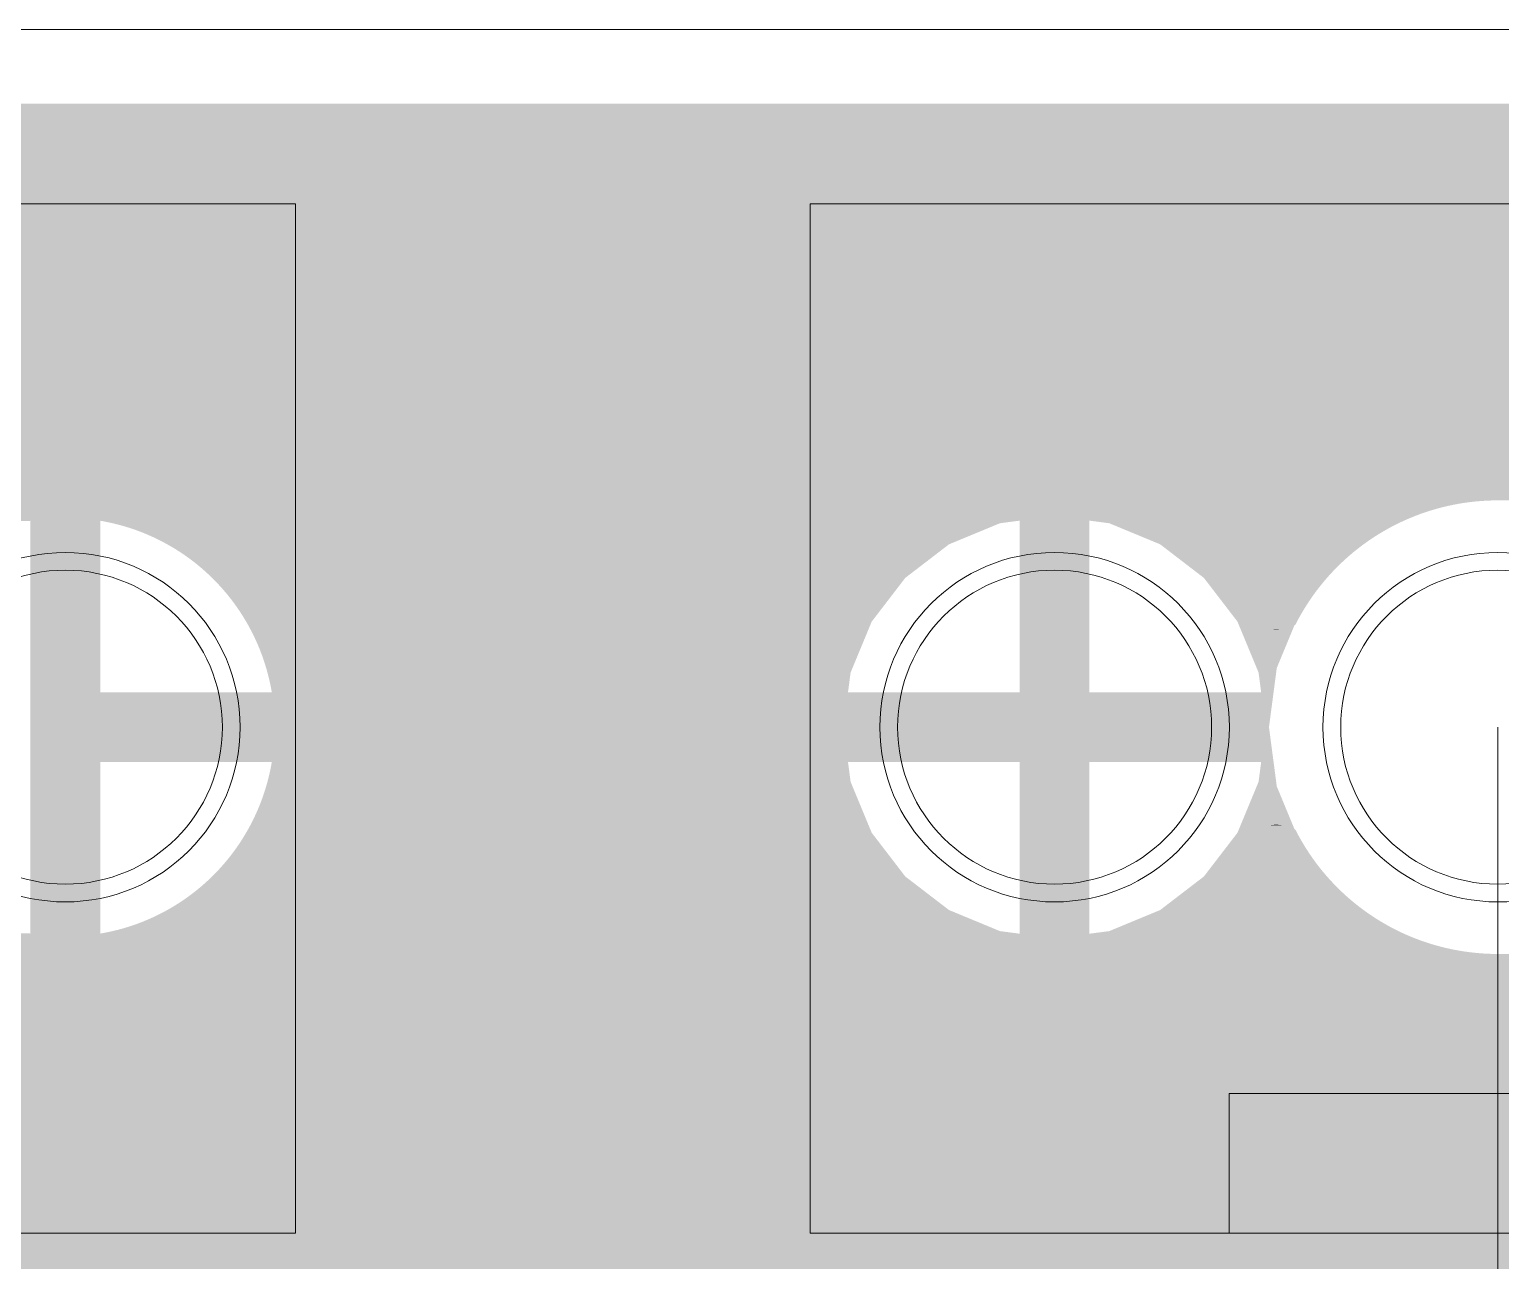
# Model space of a CAD drawing. Header units: millimetres. Extents: x 0 to 594, y 0 to 420.
# Drawn here: x 138.2 to 146.63, y 272.96 to 280.01 of the extents above; entities that cross this region are included whole.
import ezdxf

# ---------------------------------------------------------------- set-up
doc = ezdxf.new("R2010")
doc.units = ezdxf.units.MM
for name, pattern in [('K5LT32768', [0]), ('K5LT32771', [0]), ('K5LT32772', [0]), ('K5LT32773', [0]), ('K5LT32775', [0]), ('K5LT32785', [0])]:
    doc.linetypes.add(name, pattern=pattern)

# ---------------------------------------------------------------- blocks, each defined once
blk = doc.blocks.new('U265')
at = {"color": 7, "linetype": 'K5LT32768', "lineweight": 18}
blk.add_circle((138.4016, 276.0149), 0.9, dxfattribs=at)
blk = doc.blocks.new('U285')
at = {"color": 7, "linetype": 'K5LT32768', "lineweight": 18}
blk.add_circle((144.0716, 276.0149), 0.9, dxfattribs=at)
blk = doc.blocks.new('U286')
at = {"color": 7, "linetype": 'K5LT32768', "lineweight": 18}
blk.add_circle((146.6116, 276.0149), 0.9, dxfattribs=at)
blk = doc.blocks.new('U390')
at = {"color": 1, "linetype": 'K5LT32771', "lineweight": 18, "true_color": 0xff0000}
blk.add_circle((138.4016, 276.0149), 1.0016, dxfattribs=at)
blk = doc.blocks.new('U410')
at = {"color": 1, "linetype": 'K5LT32771', "lineweight": 18, "true_color": 0xff0000}
blk.add_circle((144.0716, 276.0149), 1.0016, dxfattribs=at)
blk = doc.blocks.new('U411')
at = {"color": 1, "linetype": 'K5LT32771', "lineweight": 18, "true_color": 0xff0000}
blk.add_circle((146.6116, 276.0149), 1.0016, dxfattribs=at)
blk = doc.blocks.new('U968')
at = {"color": 3, "linetype": 'K5LT32773', "lineweight": 18, "true_color": 0x00ff00}
blk.add_circle((138.4016, 276.0149), 0.9, dxfattribs=at)
blk = doc.blocks.new('U988')
at = {"color": 3, "linetype": 'K5LT32773', "lineweight": 18, "true_color": 0x00ff00}
blk.add_circle((144.0716, 276.0149), 0.9, dxfattribs=at)
blk = doc.blocks.new('U989')
at = {"color": 3, "linetype": 'K5LT32773', "lineweight": 18, "true_color": 0x00ff00}
blk.add_circle((146.6116, 276.0149), 0.9, dxfattribs=at)
blk = doc.blocks.new('U1363')
at = {"color": 1, "linetype": 'K5LT32771', "lineweight": 18, "true_color": 0xff0000}
blk.add_circle((138.4016, 276.0149), 1.0016, dxfattribs=at)
blk = doc.blocks.new('U1383')
at = {"color": 1, "linetype": 'K5LT32771', "lineweight": 18, "true_color": 0xff0000}
blk.add_circle((144.0716, 276.0149), 1.0016, dxfattribs=at)
blk = doc.blocks.new('U1384')
at = {"color": 1, "linetype": 'K5LT32771', "lineweight": 18, "true_color": 0xff0000}
blk.add_circle((146.6116, 276.0149), 1.0016, dxfattribs=at)

msp = doc.modelspace()

# ---------------------------------------------------------------- hatches: boundary and pattern name
for points in [[(92.3616, 279.5618), (92.3616, 279.5898), (189.71, 279.5898), (189.7283, 279.5618)], [(92.3616, 279.5898), (92.3616, 279.5898), (189.71, 279.5898)], [(92.3616, 279.3898), (92.3616, 279.5618), (189.7283, 279.5618), (189.7729, 279.3898)], [(92.3616, 279.3852), (92.3616, 279.3898), (189.7729, 279.3898), (189.7664, 279.3852)], [(92.3616, 279.3475), (92.3616, 279.3852), (189.7664, 279.3852), (189.7138, 279.3475)], [(92.3616, 279.3092), (92.3616, 279.3475), (189.7138, 279.3475), (189.6617, 279.3092)], [(92.3616, 279.2702), (92.3616, 279.3092), (189.6617, 279.3092), (189.61, 279.2702)], [(92.3616, 279.2306), (92.3616, 279.2702), (189.61, 279.2702), (189.5588, 279.2306)], [(92.3616, 279.1904), (92.3616, 279.2306), (189.5588, 279.2306), (189.5081, 279.1904)], [(92.3616, 279.1495), (92.3616, 279.1904), (189.5081, 279.1904), (189.4579, 279.1495)], [(92.3616, 279.1081), (92.3616, 279.1495), (189.4579, 279.1495), (189.4082, 279.1081)], [(92.3616, 279.0661), (92.3616, 279.1081), (189.4082, 279.1081), (189.359, 279.0661)], [(92.3616, 279.0235), (92.3616, 279.0661), (189.359, 279.0661), (189.3103, 279.0235)], [(92.3616, 278.9803), (92.3616, 279.0235), (189.3103, 279.0235), (189.2621, 278.9803)], [(92.3616, 278.9365), (92.3616, 278.9803), (189.2621, 278.9803), (189.2145, 278.9365)], [(92.3616, 278.8921), (92.3616, 278.9365), (189.2145, 278.9365), (189.1674, 278.8921)], [(92.3616, 278.8472), (92.3616, 278.8921), (189.1674, 278.8921), (189.1208, 278.8472)], [(92.3616, 278.8017), (92.3616, 278.8472), (189.1208, 278.8472), (189.0748, 278.8017)], [(92.3616, 278.7557), (92.3616, 278.8017), (189.0748, 278.8017), (189.0293, 278.7557)], [(92.3616, 278.7091), (92.3616, 278.7557), (189.0293, 278.7557), (188.9844, 278.7091)], [(92.3616, 278.662), (92.3616, 278.7091), (188.9844, 278.7091), (188.94, 278.662)], [(92.3616, 278.6144), (92.3616, 278.662), (188.94, 278.662), (188.8962, 278.6144)], [(92.3616, 278.5662), (92.3616, 278.6144), (188.8962, 278.6144), (188.853, 278.5662)], [(92.3616, 278.5175), (92.3616, 278.5662), (188.853, 278.5662), (188.8104, 278.5175)], [(92.3616, 278.4683), (92.3616, 278.5175), (188.8104, 278.5175), (188.7684, 278.4683)], [(92.3616, 278.4186), (92.3616, 278.4683), (188.7684, 278.4683), (188.727, 278.4186)], [(92.3616, 278.3684), (92.3616, 278.4186), (188.727, 278.4186), (188.6861, 278.3684)], [(92.3616, 278.3177), (92.3616, 278.3684), (188.6861, 278.3684), (188.6459, 278.3177)], [(92.3616, 278.2665), (92.3616, 278.3177), (188.6459, 278.3177), (188.6063, 278.2665)], [(92.3616, 278.2148), (92.3616, 278.2665), (188.6063, 278.2665), (188.5673, 278.2148)], [(92.3616, 278.1627), (92.3616, 278.2148), (188.5673, 278.2148), (188.529, 278.1627)], [(92.3616, 278.1102), (92.3616, 278.1627), (188.529, 278.1627), (188.4913, 278.1102)], [(92.3616, 278.0571), (92.3616, 278.1102), (188.4913, 278.1102), (188.4542, 278.0571)], [(92.3616, 278.0036), (92.3616, 278.0571), (188.4542, 278.0571), (188.4178, 278.0036)], [(92.3616, 277.9497), (92.3616, 278.0036), (188.4178, 278.0036), (188.382, 277.9497)], [(92.3616, 277.8954), (92.3616, 277.9497), (188.382, 277.9497), (188.3468, 277.8954)], [(92.3616, 277.8406), (92.3616, 277.8954), (188.3468, 277.8954), (188.3124, 277.8406)], [(92.3616, 277.7855), (92.3616, 277.8406), (188.3124, 277.8406), (188.2785, 277.7855)], [(92.3616, 277.7299), (92.3616, 277.7855), (188.2785, 277.7855), (188.2454, 277.7299)], [(92.3616, 277.6739), (92.3616, 277.7299), (188.2454, 277.7299), (188.2129, 277.6739)], [(92.3616, 277.6175), (92.3616, 277.6739), (188.2129, 277.6739), (188.1811, 277.6175)], [(92.3616, 277.5608), (92.3616, 277.6175), (188.1811, 277.6175), (188.1501, 277.5608)], [(92.3616, 277.5037), (92.3616, 277.5608), (188.1501, 277.5608), (188.1196, 277.5037)], [(92.3616, 277.4462), (92.3616, 277.5037), (188.1196, 277.5037), (188.0899, 277.4462)], [(92.3616, 277.3884), (92.3616, 277.4462), (188.0899, 277.4462), (188.0609, 277.3884)], [(92.3616, 277.3302), (92.3616, 277.3884), (188.0609, 277.3884), (188.0325, 277.3302)], [(92.3616, 277.315), (92.3616, 277.3302), (188.0325, 277.3302), (188.0253, 277.315)], [(135.8935, 277.3146), (135.8616, 277.315), (144.0716, 277.315), (144.0397, 277.3146)], [(135.9254, 277.3134), (135.8935, 277.3146), (144.0397, 277.3146), (144.0078, 277.3134)], [(135.9572, 277.3115), (135.9254, 277.3134), (144.0078, 277.3134), (143.976, 277.3115)], [(135.989, 277.3087), (135.9572, 277.3115), (143.976, 277.3115), (143.9442, 277.3087)], [(136.0207, 277.3052), (135.989, 277.3087), (143.9442, 277.3087), (143.9125, 277.3052)], [(136.0524, 277.3009), (136.0207, 277.3052), (143.9125, 277.3052), (143.8808, 277.3009)], [(136.0839, 277.2959), (136.0524, 277.3009), (143.8808, 277.3009), (143.8493, 277.2959)], [(136.1152, 277.29), (136.0839, 277.2959), (143.8493, 277.2959), (143.818, 277.29)], [(136.1465, 277.2834), (136.1152, 277.29), (143.818, 277.29), (143.7867, 277.2834)], [(136.1775, 277.276), (136.1465, 277.2834), (143.7867, 277.2834), (143.7557, 277.276)], [(136.2083, 277.2679), (136.1775, 277.276), (143.7557, 277.276), (143.7249, 277.2679)], [(136.239, 277.259), (136.2083, 277.2679), (143.7249, 277.2679), (143.6942, 277.259)], [(136.2694, 277.2494), (136.239, 277.259), (143.6942, 277.259), (143.6638, 277.2494)], [(136.2996, 277.239), (136.2694, 277.2494), (143.6638, 277.2494), (143.6336, 277.239)], [(144.1035, 277.3146), (144.0716, 277.315), (146.6116, 277.315), (146.5797, 277.3146)], [(144.1354, 277.3134), (144.1035, 277.3146), (146.5797, 277.3146), (146.5478, 277.3134)], [(144.1672, 277.3115), (144.1354, 277.3134), (146.5478, 277.3134), (146.516, 277.3115)], [(144.199, 277.3087), (144.1672, 277.3115), (146.516, 277.3115), (146.4842, 277.3087)], [(144.2307, 277.3052), (144.199, 277.3087), (146.4842, 277.3087), (146.4525, 277.3052)], [(144.2624, 277.3009), (144.2307, 277.3052), (146.4525, 277.3052), (146.4208, 277.3009)], [(144.2939, 277.2959), (144.2624, 277.3009), (146.4208, 277.3009), (146.3893, 277.2959)], [(144.3252, 277.29), (144.2939, 277.2959), (146.3893, 277.2959), (146.358, 277.29)], [(144.3565, 277.2834), (144.3252, 277.29), (146.358, 277.29), (146.3267, 277.2834)], [(144.3875, 277.276), (144.3565, 277.2834), (146.3267, 277.2834), (146.2957, 277.276)], [(144.4183, 277.2679), (144.3875, 277.276), (146.2957, 277.276), (146.2649, 277.2679)], [(144.449, 277.259), (144.4183, 277.2679), (146.2649, 277.2679), (146.2342, 277.259)], [(144.4794, 277.2494), (144.449, 277.259), (146.2342, 277.259), (146.2038, 277.2494)], [(144.5096, 277.239), (144.4794, 277.2494), (146.2038, 277.2494), (146.1736, 277.239)], [(146.6435, 277.3146), (146.6116, 277.315), (149.1516, 277.315), (149.1197, 277.3146)], [(136.3295, 277.2279), (136.2996, 277.239), (143.6336, 277.239), (143.6037, 277.2279)], [(136.3591, 277.216), (136.3295, 277.2279), (143.6037, 277.2279), (143.5741, 277.216)], [(136.3884, 277.2035), (136.3591, 277.216), (143.5741, 277.216), (143.5448, 277.2035)], [(136.4003, 277.1981), (136.3884, 277.2035), (143.5448, 277.2035), (143.533, 277.1981)], [(136.4044, 277.1962), (136.4003, 277.1981), (138.2016, 277.1981), (138.1899, 277.1962)], [(136.4003, 277.1981), (136.4003, 277.1981), (138.6016, 277.1981), (138.6016, 277.1981)], [(138.2016, 276.215), (138.2016, 277.1981), (138.6016, 277.1981), (138.6016, 276.215)], [(138.6133, 277.1962), (138.6016, 277.1981), (143.533, 277.1981), (143.5288, 277.1962)], [(138.6432, 277.1904), (138.6133, 277.1962), (143.5288, 277.1962), (143.5162, 277.1904)], [(138.6441, 277.1902), (138.6432, 277.1904), (143.5162, 277.1904), (143.5157, 277.1902)], [(138.6729, 277.1839), (138.6441, 277.1902), (143.5157, 277.1902), (143.5029, 277.1839)], [(138.7024, 277.1767), (138.6729, 277.1839), (143.5029, 277.1839), (143.4881, 277.1767)], [(138.7043, 277.1762), (138.7024, 277.1767), (143.4881, 277.1767), (143.4871, 277.1762)], [(138.7317, 277.1687), (138.7043, 277.1762), (143.4871, 277.1762), (143.4726, 277.1687)], [(138.7559, 277.1615), (138.7317, 277.1687), (143.4726, 277.1687), (143.4587, 277.1615)], [(144.5395, 277.2279), (144.5096, 277.239), (146.1736, 277.239), (146.1437, 277.2279)], [(144.5691, 277.216), (144.5395, 277.2279), (146.1437, 277.2279), (146.1141, 277.216)], [(144.5984, 277.2035), (144.5691, 277.216), (146.1141, 277.216), (146.0848, 277.2035)], [(144.6275, 277.1902), (144.5984, 277.2035), (146.0848, 277.2035), (146.0557, 277.1902)], [(144.6561, 277.1762), (144.6275, 277.1902), (146.0557, 277.1902), (146.0271, 277.1762)], [(144.6845, 277.1615), (144.6561, 277.1762), (146.0271, 277.1762), (145.9987, 277.1615)], [(138.7609, 277.16), (138.7559, 277.1615), (143.4587, 277.1615), (143.456, 277.16)], [(138.7898, 277.1505), (138.7609, 277.16), (143.456, 277.16), (143.4388, 277.1505)], [(138.8022, 277.1461), (138.7898, 277.1505), (143.4388, 277.1505), (143.4308, 277.1461)], [(138.8184, 277.1403), (138.8022, 277.1461), (143.4308, 277.1461), (143.4209, 277.1403)], [(138.8453, 277.13), (138.8184, 277.1403), (143.4209, 277.1403), (143.4032, 277.13)], [(138.8468, 277.1294), (138.8453, 277.13), (143.4032, 277.13), (143.4022, 277.1294)], [(138.8749, 277.1177), (138.8468, 277.1294), (143.4022, 277.1294), (143.3833, 277.1177)], [(138.8848, 277.1133), (138.8749, 277.1177), (143.3833, 277.1177), (143.3761, 277.1133)], [(138.9026, 277.1054), (138.8848, 277.1133), (143.3761, 277.1133), (143.364, 277.1054)], [(138.9227, 277.0959), (138.9026, 277.1054), (143.364, 277.1054), (143.3493, 277.0959)], [(138.9301, 277.0924), (138.9227, 277.0959), (143.3493, 277.0959), (143.3442, 277.0924)], [(138.9572, 277.0786), (138.9301, 277.0924), (143.3442, 277.0924), (143.3242, 277.0786)], [(138.9587, 277.0778), (138.9572, 277.0786), (143.3242, 277.0786), (143.323, 277.0778)], [(138.984, 277.0642), (138.9587, 277.0778), (143.323, 277.0778), (143.3042, 277.0642)], [(144.7124, 277.1461), (144.6845, 277.1615), (145.9987, 277.1615), (145.9708, 277.1461)], [(144.74, 277.13), (144.7124, 277.1461), (145.9708, 277.1461), (145.9432, 277.13)], [(144.7671, 277.1133), (144.74, 277.13), (145.9432, 277.13), (145.9161, 277.1133)], [(144.7939, 277.0959), (144.7671, 277.1133), (145.9161, 277.1133), (145.8893, 277.0959)], [(144.8202, 277.0778), (144.7939, 277.0959), (145.8893, 277.0959), (145.863, 277.0778)], [(144.8461, 277.0591), (144.8202, 277.0778), (145.863, 277.0778), (145.8371, 277.0591)], [(138.9929, 277.0591), (138.984, 277.0642), (143.3042, 277.0642), (143.2971, 277.0591)], [(139.0104, 277.0491), (138.9929, 277.0591), (143.2971, 277.0591), (143.284, 277.0491)], [(139.0258, 277.0398), (139.0104, 277.0491), (143.284, 277.0491), (143.2717, 277.0398)], [(139.0364, 277.0334), (139.0258, 277.0398), (143.2717, 277.0398), (143.2637, 277.0334)], [(139.0574, 277.0199), (139.0364, 277.0334), (143.2637, 277.0334), (143.2468, 277.0199)], [(139.062, 277.0169), (139.0574, 277.0199), (143.2468, 277.0199), (143.2433, 277.0169)], [(139.0872, 276.9999), (139.062, 277.0169), (143.2433, 277.0169), (143.2231, 276.9999)], [(139.0881, 276.9993), (139.0872, 276.9999), (143.2231, 276.9999), (143.2224, 276.9993)], [(139.1119, 276.9822), (139.0881, 276.9993), (143.2224, 276.9993), (143.2031, 276.9822)], [(144.8715, 277.0398), (144.8461, 277.0591), (145.8371, 277.0591), (145.8117, 277.0398)], [(144.8964, 277.0199), (144.8715, 277.0398), (145.8117, 277.0398), (145.7868, 277.0199)], [(144.9208, 276.9993), (144.8964, 277.0199), (145.7868, 277.0199), (145.7624, 276.9993)], [(144.9447, 276.9782), (144.9208, 276.9993), (145.7624, 276.9993), (145.7385, 276.9782)], [(139.1172, 276.9782), (139.1119, 276.9822), (143.2031, 276.9822), (143.1985, 276.9782)], [(139.1362, 276.9639), (139.1172, 276.9782), (143.1985, 276.9782), (143.1831, 276.9639)], [(139.1455, 276.9565), (139.1362, 276.9639), (143.1831, 276.9639), (143.1751, 276.9565)], [(139.16, 276.945), (139.1455, 276.9565), (143.1751, 276.9565), (143.1634, 276.945)], [(139.1729, 276.9342), (139.16, 276.945), (143.1634, 276.945), (143.1523, 276.9342)], [(139.1833, 276.9255), (139.1729, 276.9342), (143.1523, 276.9342), (143.1438, 276.9255)], [(139.1993, 276.9114), (139.1833, 276.9255), (143.1438, 276.9255), (143.13, 276.9114)], [(139.2061, 276.9054), (139.1993, 276.9114), (143.13, 276.9114), (143.1245, 276.9054)], [(144.9681, 276.9565), (144.9447, 276.9782), (145.7385, 276.9782), (145.7151, 276.9565)], [(144.9909, 276.9342), (144.9681, 276.9565), (145.7151, 276.9565), (145.6923, 276.9342)], [(145.0132, 276.9114), (144.9909, 276.9342), (145.6923, 276.9342), (145.67, 276.9114)], [(145.0349, 276.888), (145.0132, 276.9114), (145.67, 276.9114), (145.6483, 276.888)], [(139.2249, 276.888), (139.2061, 276.9054), (143.1245, 276.9054), (143.1083, 276.888)], [(139.2284, 276.8847), (139.2249, 276.888), (143.1083, 276.888), (143.1054, 276.8847)], [(139.2496, 276.8641), (139.2284, 276.8847), (143.1054, 276.8847), (143.0871, 276.8641)], [(139.2502, 276.8635), (139.2496, 276.8641), (143.0871, 276.8641), (143.0866, 276.8635)], [(139.2714, 276.8417), (139.2502, 276.8635), (143.0866, 276.8635), (143.0683, 276.8417)], [(139.2733, 276.8397), (139.2714, 276.8417), (143.0683, 276.8417), (143.0666, 276.8397)], [(139.2921, 276.8194), (139.2733, 276.8397), (143.0666, 276.8397), (143.0504, 276.8194)], [(145.0561, 276.8641), (145.0349, 276.888), (145.6483, 276.888), (145.6271, 276.8641)], [(145.0766, 276.8397), (145.0561, 276.8641), (145.6271, 276.8641), (145.6066, 276.8397)], [(145.0965, 276.8148), (145.0766, 276.8397), (145.6066, 276.8397), (145.5867, 276.8148)], [(139.2962, 276.8148), (139.2921, 276.8194), (143.0504, 276.8194), (143.0467, 276.8148)], [(139.3122, 276.7966), (139.2962, 276.8148), (143.0467, 276.8148), (143.0328, 276.7966)], [(139.3182, 276.7894), (139.3122, 276.7966), (143.0328, 276.7966), (143.0273, 276.7894)], [(139.3317, 276.7733), (139.3182, 276.7894), (143.0273, 276.7894), (143.0158, 276.7733)], [(139.3395, 276.7635), (139.3317, 276.7733), (143.0158, 276.7733), (143.0087, 276.7635)], [(139.3506, 276.7495), (139.3395, 276.7635), (143.0087, 276.7635), (142.9991, 276.7495)], [(139.3599, 276.7372), (139.3506, 276.7495), (142.9991, 276.7495), (142.9906, 276.7372)], [(145.1158, 276.7894), (145.0965, 276.8148), (145.5867, 276.8148), (145.5673, 276.7894)], [(145.1345, 276.7635), (145.1158, 276.7894), (145.5673, 276.7894), (145.5487, 276.7635)], [(145.1526, 276.7372), (145.1345, 276.7635), (145.5487, 276.7635), (145.5306, 276.7372)], [(139.3689, 276.7252), (139.3599, 276.7372), (142.9906, 276.7372), (142.9828, 276.7252)], [(139.3795, 276.7104), (139.3689, 276.7252), (142.9828, 276.7252), (142.9732, 276.7104)], [(139.3866, 276.7005), (139.3795, 276.7104), (142.9732, 276.7104), (142.9671, 276.7005)], [(139.3983, 276.6833), (139.3866, 276.7005), (142.9671, 276.7005), (142.9565, 276.6833)], [(139.4037, 276.6753), (139.3983, 276.6833), (142.9565, 276.6833), (142.9519, 276.6753)], [(139.4162, 276.6557), (139.4037, 276.6753), (142.9519, 276.6753), (142.9404, 276.6557)], [(145.17, 276.7104), (145.1526, 276.7372), (145.5306, 276.7372), (145.5132, 276.7104)], [(145.1867, 276.6833), (145.17, 276.7104), (145.5132, 276.7104), (145.4965, 276.6833)], [(145.2028, 276.6557), (145.1867, 276.6833), (145.4965, 276.6833), (145.4804, 276.6557)], [(139.42, 276.6497), (139.4162, 276.6557), (142.9404, 276.6557), (142.9371, 276.6497)], [(139.4333, 276.6278), (139.42, 276.6497), (142.9371, 276.6497), (142.925, 276.6278)], [(139.4358, 276.6237), (139.4333, 276.6278), (142.925, 276.6278), (142.9229, 276.6237)], [(139.4497, 276.5994), (139.4358, 276.6237), (142.9229, 276.6237), (142.9103, 276.5994)], [(139.4509, 276.5973), (139.4497, 276.5994), (142.9103, 276.5994), (142.9093, 276.5973)], [(139.4652, 276.5708), (139.4509, 276.5973), (142.9093, 276.5973), (142.8963, 276.5708)], [(145.2182, 276.6278), (145.2028, 276.6557), (145.4804, 276.6557), (145.465, 276.6278)], [(145.2314, 276.6023), (145.2182, 276.6278), (145.465, 276.6278), (145.4518, 276.6023)], [(145.3123, 276.5767), (145.2314, 276.6023), (145.4518, 276.6023), (145.3709, 276.5767)], [(145.2314, 276.6023), (145.2314, 276.6023), (145.4518, 276.6023), (145.4518, 276.6023)], [(145.3416, 276.5732), (145.3123, 276.5767), (145.3709, 276.5767)], [(139.4653, 276.5705), (139.4652, 276.5708), (142.8963, 276.5708), (142.8962, 276.5705)], [(139.479, 276.5434), (139.4653, 276.5705), (142.8962, 276.5705), (142.8838, 276.5434)], [(139.4798, 276.5418), (139.479, 276.5434), (142.8838, 276.5434), (142.883, 276.5418)], [(139.4921, 276.516), (139.4798, 276.5418), (142.883, 276.5418), (142.8721, 276.516)], [(139.4937, 276.5124), (139.4921, 276.516), (142.8721, 276.516), (142.8705, 276.5124)], [(139.5044, 276.4882), (139.4937, 276.5124), (142.8705, 276.5124), (142.8608, 276.4882)], [(139.5067, 276.4828), (139.5044, 276.4882), (142.8608, 276.4882), (142.8586, 276.4828)], [(139.5161, 276.4601), (139.5067, 276.4828), (142.8586, 276.4828), (142.8502, 276.4601)], [(139.5189, 276.4529), (139.5161, 276.4601), (142.8502, 276.4601), (142.8475, 276.4529)], [(139.527, 276.4317), (139.5189, 276.4529), (142.8475, 276.4529), (142.8402, 276.4317)], [(139.5302, 276.4227), (139.527, 276.4317), (142.8402, 276.4317), (142.8371, 276.4227)], [(139.5372, 276.4031), (139.5302, 276.4227), (142.8371, 276.4227), (142.8309, 276.4031)], [(139.5408, 276.3923), (139.5372, 276.4031), (142.8309, 276.4031), (142.8275, 276.3923)], [(139.5467, 276.3742), (139.5408, 276.3923), (142.8275, 276.3923), (142.8223, 276.3742)], [(139.5504, 276.3617), (139.5467, 276.3742), (142.8223, 276.3742), (142.8186, 276.3617)], [(139.5554, 276.345), (139.5504, 276.3617), (142.8186, 276.3617), (142.8142, 276.345)], [(139.5593, 276.3308), (139.5554, 276.345), (142.8142, 276.345), (142.8105, 276.3308)], [(139.5634, 276.3157), (139.5593, 276.3308), (142.8105, 276.3308), (142.8069, 276.3157)], [(139.5673, 276.2997), (139.5634, 276.3157), (142.8069, 276.3157), (142.8031, 276.2997)], [(139.5706, 276.2862), (139.5673, 276.2997), (142.8031, 276.2997), (142.8003, 276.2862)], [(139.5745, 276.2685), (139.5706, 276.2862), (142.8003, 276.2862), (142.7965, 276.2685)], [(139.5771, 276.2565), (139.5745, 276.2685), (142.7965, 276.2685), (142.7943, 276.2565)], [(139.5809, 276.2372), (139.5771, 276.2565), (142.7943, 276.2565), (142.7906, 276.2372)], [(139.5829, 276.2266), (139.5809, 276.2372), (142.7906, 276.2372), (142.7889, 276.2266)], [(138.2016, 276.2149), (138.2016, 276.215), (138.6016, 276.215), (139.5848, 276.2149)], [(138.2016, 276.2057), (138.2016, 276.2149), (142.7871, 276.2149), (142.7856, 276.2057)], [(138.2016, 276.174), (138.2016, 276.2057), (142.7856, 276.2057), (142.7813, 276.174)], [(138.2016, 276.1423), (138.2016, 276.174), (142.7813, 276.174), (142.7778, 276.1423)], [(139.5848, 276.2149), (139.5829, 276.2266), (142.7889, 276.2266), (142.7871, 276.2149)], [(138.2016, 276.1105), (138.2016, 276.1423), (142.7778, 276.1423), (142.775, 276.1105)], [(138.2016, 276.0787), (138.2016, 276.1105), (142.775, 276.1105), (142.7731, 276.0787)], [(138.2016, 276.0468), (138.2016, 276.0787), (142.7731, 276.0787), (142.7719, 276.0468)], [(138.2016, 276.0149), (138.2016, 276.0468), (142.7719, 276.0468), (142.7715, 276.0149)], [(138.2016, 275.983), (138.2016, 276.0149), (142.7715, 276.0149), (142.7719, 275.983)], [(138.2016, 275.9511), (138.2016, 275.983), (142.7719, 275.983), (142.7731, 275.9511)], [(138.2016, 275.9193), (138.2016, 275.9511), (142.7731, 275.9511), (142.775, 275.9193)], [(138.2016, 275.8875), (138.2016, 275.9193), (142.775, 275.9193), (142.7778, 275.8875)], [(138.2016, 275.8557), (138.2016, 275.8875), (142.7778, 275.8875), (142.7813, 275.8557)], [(138.2016, 275.8241), (138.2016, 275.8557), (142.7813, 275.8557), (142.7856, 275.8241)], [(138.2016, 275.8149), (138.2016, 275.8241), (142.7856, 275.8241), (142.7871, 275.8149)], [(138.2016, 274.8318), (138.2016, 275.8149), (138.6016, 275.8149), (138.6016, 274.8318)], [(139.5829, 275.8032), (139.5848, 275.8149), (142.7871, 275.8149), (142.7889, 275.8032)], [(139.5634, 275.7141), (139.5673, 275.73), (142.8031, 275.73), (142.8069, 275.7141)], [(139.5673, 275.73), (139.5706, 275.7436), (142.8003, 275.7436), (142.8031, 275.73)], [(139.5706, 275.7436), (139.5745, 275.7613), (142.7965, 275.7613), (142.8003, 275.7436)], [(139.5745, 275.7613), (139.5771, 275.7733), (142.7943, 275.7733), (142.7965, 275.7613)], [(139.5771, 275.7733), (139.5809, 275.7926), (142.7906, 275.7926), (142.7943, 275.7733)], [(139.5809, 275.7926), (139.5829, 275.8032), (142.7889, 275.8032), (142.7906, 275.7926)], [(139.5407, 275.6375), (139.5467, 275.6556), (142.8223, 275.6556), (142.8275, 275.6375)], [(139.5467, 275.6556), (139.5504, 275.6681), (142.8186, 275.6681), (142.8223, 275.6556)], [(139.5504, 275.6681), (139.5554, 275.6848), (142.8142, 275.6848), (142.8186, 275.6681)], [(139.5554, 275.6848), (139.5593, 275.699), (142.8105, 275.699), (142.8142, 275.6848)], [(139.5593, 275.699), (139.5634, 275.7141), (142.8069, 275.7141), (142.8105, 275.699)], [(139.5067, 275.547), (139.5161, 275.5697), (142.8502, 275.5697), (142.8586, 275.547)], [(139.5161, 275.5697), (139.5189, 275.5769), (142.8475, 275.5769), (142.8502, 275.5697)], [(139.5189, 275.5769), (139.527, 275.5981), (142.8402, 275.5981), (142.8475, 275.5769)], [(139.527, 275.5981), (139.5302, 275.6071), (142.8371, 275.6071), (142.8402, 275.5981)], [(139.5302, 275.6071), (139.5372, 275.6268), (142.8309, 275.6268), (142.8371, 275.6071)], [(139.5372, 275.6268), (139.5407, 275.6375), (142.8275, 275.6375), (142.8309, 275.6268)], [(139.4653, 275.4593), (139.479, 275.4864), (142.8838, 275.4864), (142.8962, 275.4593)], [(139.479, 275.4864), (139.4798, 275.488), (142.883, 275.488), (142.8838, 275.4864)], [(139.4798, 275.488), (139.4921, 275.5139), (142.872, 275.5139), (142.883, 275.488)], [(139.4921, 275.5139), (139.4937, 275.5174), (142.8705, 275.5174), (142.872, 275.5139)], [(139.4937, 275.5174), (139.5044, 275.5416), (142.8608, 275.5416), (142.8705, 275.5174)], [(139.5044, 275.5416), (139.5067, 275.547), (142.8586, 275.547), (142.8608, 275.5416)], [(139.42, 275.3801), (139.4333, 275.402), (142.925, 275.402), (142.9371, 275.3801)], [(139.4333, 275.402), (139.4358, 275.4061), (142.9229, 275.4061), (142.925, 275.402)], [(139.4358, 275.4061), (139.4497, 275.4304), (142.9103, 275.4304), (142.9229, 275.4061)], [(139.4497, 275.4304), (139.4509, 275.4325), (142.9093, 275.4325), (142.9103, 275.4304)], [(139.4509, 275.4325), (139.4652, 275.459), (142.8963, 275.459), (142.9093, 275.4325)], [(139.4652, 275.459), (139.4653, 275.4593), (142.8962, 275.4593), (142.8963, 275.459)], [(145.2028, 275.3741), (145.2182, 275.402), (145.465, 275.402), (145.4804, 275.3741)], [(145.2182, 275.402), (145.2314, 275.4275), (145.4518, 275.4275), (145.465, 275.402)], [(145.2314, 275.4275), (145.3123, 275.4531), (145.3709, 275.4531), (145.4518, 275.4275)], [(145.2314, 275.4275), (145.2314, 275.4275), (145.4518, 275.4275), (145.4518, 275.4275)], [(145.3123, 275.4531), (145.3416, 275.4565), (145.3709, 275.4531)], [(139.3689, 275.3046), (139.3795, 275.3193), (142.9732, 275.3193), (142.9828, 275.3046)], [(139.3795, 275.3193), (139.3866, 275.3293), (142.9671, 275.3293), (142.9732, 275.3193)], [(139.3866, 275.3293), (139.3983, 275.3465), (142.9565, 275.3465), (142.9671, 275.3293)], [(139.3983, 275.3465), (139.4037, 275.3545), (142.9519, 275.3545), (142.9565, 275.3465)], [(139.4037, 275.3545), (139.4162, 275.3741), (142.9404, 275.3741), (142.9519, 275.3545)], [(139.4162, 275.3741), (139.42, 275.3801), (142.9371, 275.3801), (142.9404, 275.3741)], [(145.1526, 275.2926), (145.17, 275.3193), (145.5132, 275.3193), (145.5306, 275.2926)], [(145.17, 275.3193), (145.1867, 275.3465), (145.4965, 275.3465), (145.5132, 275.3193)], [(145.1867, 275.3465), (145.2028, 275.3741), (145.4804, 275.3741), (145.4965, 275.3465)], [(139.2962, 275.215), (139.3122, 275.2332), (143.0328, 275.2332), (143.0467, 275.215)], [(139.3122, 275.2332), (139.3182, 275.2404), (143.0273, 275.2404), (143.0328, 275.2332)], [(139.3182, 275.2404), (139.3317, 275.2565), (143.0158, 275.2565), (143.0273, 275.2404)], [(139.3317, 275.2565), (139.3395, 275.2663), (143.0087, 275.2663), (143.0158, 275.2565)], [(139.3395, 275.2663), (139.3506, 275.2803), (142.9991, 275.2803), (143.0087, 275.2663)], [(139.3506, 275.2803), (139.3599, 275.2926), (142.9906, 275.2926), (142.9991, 275.2803)], [(139.3599, 275.2926), (139.3689, 275.3046), (142.9828, 275.3046), (142.9906, 275.2926)], [(145.0965, 275.215), (145.1158, 275.2404), (145.5673, 275.2404), (145.5867, 275.215)], [(145.1158, 275.2404), (145.1345, 275.2663), (145.5487, 275.2663), (145.5673, 275.2404)], [(145.1345, 275.2663), (145.1526, 275.2926), (145.5306, 275.2926), (145.5487, 275.2663)], [(139.2061, 275.1244), (139.2249, 275.1418), (143.1083, 275.1418), (143.1245, 275.1244)], [(139.2249, 275.1418), (139.2284, 275.1451), (143.1054, 275.1451), (143.1083, 275.1418)], [(139.2284, 275.1451), (139.2496, 275.1657), (143.0871, 275.1657), (143.1054, 275.1451)], [(139.2496, 275.1657), (139.2502, 275.1663), (143.0866, 275.1663), (143.0871, 275.1657)], [(139.2502, 275.1663), (139.2714, 275.1881), (143.0683, 275.1881), (143.0866, 275.1663)], [(139.2714, 275.1881), (139.2733, 275.1901), (143.0666, 275.1901), (143.0683, 275.1881)], [(139.2733, 275.1901), (139.2921, 275.2104), (143.0504, 275.2104), (143.0666, 275.1901)], [(139.2921, 275.2104), (139.2962, 275.215), (143.0467, 275.215), (143.0504, 275.2104)], [(145.0132, 275.1184), (145.0349, 275.1418), (145.6483, 275.1418), (145.67, 275.1184)], [(145.0349, 275.1418), (145.0561, 275.1657), (145.6271, 275.1657), (145.6483, 275.1418)], [(145.0561, 275.1657), (145.0766, 275.1901), (145.6066, 275.1901), (145.6271, 275.1657)], [(145.0766, 275.1901), (145.0965, 275.215), (145.5867, 275.215), (145.6066, 275.1901)], [(139.1172, 275.0516), (139.1362, 275.0659), (143.1831, 275.0659), (143.1985, 275.0516)], [(139.1362, 275.0659), (139.1455, 275.0733), (143.1751, 275.0733), (143.1831, 275.0659)], [(139.1455, 275.0733), (139.16, 275.0848), (143.1634, 275.0848), (143.1751, 275.0733)], [(139.16, 275.0848), (139.1729, 275.0956), (143.1523, 275.0956), (143.1634, 275.0848)], [(139.1729, 275.0956), (139.1833, 275.1043), (143.1438, 275.1043), (143.1523, 275.0956)], [(139.1833, 275.1043), (139.1993, 275.1184), (143.13, 275.1184), (143.1438, 275.1043)], [(139.1993, 275.1184), (139.2061, 275.1244), (143.1245, 275.1244), (143.13, 275.1184)], [(144.9447, 275.0516), (144.9681, 275.0733), (145.7151, 275.0733), (145.7385, 275.0516)], [(144.9681, 275.0733), (144.9909, 275.0956), (145.6923, 275.0956), (145.7151, 275.0733)], [(144.9909, 275.0956), (145.0132, 275.1184), (145.67, 275.1184), (145.6923, 275.0956)], [(138.984, 274.9656), (138.9928, 274.9706), (143.2971, 274.9706), (143.3041, 274.9656)], [(138.9928, 274.9706), (139.0104, 274.9807), (143.2839, 274.9807), (143.2971, 274.9706)], [(139.0104, 274.9807), (139.0258, 274.99), (143.2717, 274.99), (143.2839, 274.9807)], [(139.0258, 274.99), (139.0364, 274.9964), (143.2637, 274.9964), (143.2717, 274.99)], [(139.0364, 274.9964), (139.0574, 275.0099), (143.2468, 275.0099), (143.2637, 274.9964)], [(139.0574, 275.0099), (139.062, 275.0129), (143.2433, 275.0129), (143.2468, 275.0099)], [(139.062, 275.0129), (139.0872, 275.0299), (143.2231, 275.0299), (143.2433, 275.0129)], [(139.0872, 275.0299), (139.0881, 275.0305), (143.2224, 275.0305), (143.2231, 275.0299)], [(139.0881, 275.0305), (139.1119, 275.0476), (143.2031, 275.0476), (143.2224, 275.0305)], [(139.1119, 275.0476), (139.1172, 275.0516), (143.1985, 275.0516), (143.2031, 275.0476)], [(144.8202, 274.952), (144.8461, 274.9706), (145.8371, 274.9706), (145.863, 274.952)], [(144.8461, 274.9706), (144.8715, 274.99), (145.8117, 274.99), (145.8371, 274.9706)], [(144.8715, 274.99), (144.8964, 275.0099), (145.7868, 275.0099), (145.8117, 274.99)], [(144.8964, 275.0099), (144.9208, 275.0305), (145.7624, 275.0305), (145.7868, 275.0099)], [(144.9208, 275.0305), (144.9447, 275.0516), (145.7385, 275.0516), (145.7624, 275.0305)], [(138.8022, 274.8837), (138.8184, 274.8895), (143.4209, 274.8895), (143.4308, 274.8837)], [(138.8184, 274.8895), (138.8453, 274.8998), (143.4032, 274.8998), (143.4209, 274.8895)], [(138.8453, 274.8998), (138.8468, 274.9004), (143.4022, 274.9004), (143.4032, 274.8998)], [(138.8468, 274.9004), (138.8749, 274.9121), (143.3833, 274.9121), (143.4022, 274.9004)], [(138.8749, 274.9121), (138.8848, 274.9165), (143.3761, 274.9165), (143.3833, 274.9121)], [(138.8848, 274.9165), (138.9026, 274.9244), (143.364, 274.9244), (143.3761, 274.9165)], [(138.9026, 274.9244), (138.9226, 274.9339), (143.3493, 274.9339), (143.364, 274.9244)], [(138.9226, 274.9339), (138.9301, 274.9375), (143.3441, 274.9375), (143.3493, 274.9339)], [(138.9301, 274.9375), (138.9572, 274.9512), (143.3242, 274.9512), (143.3441, 274.9375)], [(138.9572, 274.9512), (138.9587, 274.952), (143.323, 274.952), (143.3242, 274.9512)], [(138.9587, 274.952), (138.984, 274.9656), (143.3041, 274.9656), (143.323, 274.952)], [(144.7124, 274.8837), (144.74, 274.8998), (145.9432, 274.8998), (145.9708, 274.8837)], [(144.74, 274.8998), (144.7671, 274.9165), (145.9161, 274.9165), (145.9432, 274.8998)], [(144.7671, 274.9165), (144.7939, 274.9339), (145.8893, 274.9339), (145.9161, 274.9165)], [(144.7939, 274.9339), (144.8202, 274.952), (145.863, 274.952), (145.8893, 274.9339)], [(136.2996, 274.7908), (136.3295, 274.8019), (143.6037, 274.8019), (143.6336, 274.7908)], [(136.3295, 274.8019), (136.3591, 274.8138), (143.5741, 274.8138), (143.6037, 274.8019)], [(136.3591, 274.8138), (136.3884, 274.8263), (143.5448, 274.8263), (143.5741, 274.8138)], [(136.3884, 274.8263), (136.4002, 274.8317), (143.533, 274.8317), (143.5448, 274.8263)], [(136.4002, 274.8317), (136.4044, 274.8336), (138.1899, 274.8336), (138.2016, 274.8317)], [(138.2016, 274.8317), (138.2016, 274.8318), (143.533, 274.8318), (143.533, 274.8317)], [(138.6016, 274.8318), (138.6133, 274.8336), (143.5288, 274.8336), (143.533, 274.8318)], [(138.6133, 274.8336), (138.6432, 274.8394), (143.5162, 274.8394), (143.5288, 274.8336)], [(138.6432, 274.8394), (138.6441, 274.8396), (143.5157, 274.8396), (143.5162, 274.8394)], [(138.6441, 274.8396), (138.6729, 274.8459), (143.5029, 274.8459), (143.5157, 274.8396)], [(138.6729, 274.8459), (138.7024, 274.8531), (143.4881, 274.8531), (143.5029, 274.8459)], [(138.7024, 274.8531), (138.7043, 274.8536), (143.4871, 274.8536), (143.4881, 274.8531)], [(138.7043, 274.8536), (138.7317, 274.8611), (143.4726, 274.8611), (143.4871, 274.8536)], [(138.7317, 274.8611), (138.7559, 274.8683), (143.4587, 274.8683), (143.4726, 274.8611)], [(138.7559, 274.8683), (138.7609, 274.8698), (143.456, 274.8698), (143.4587, 274.8683)], [(138.7609, 274.8698), (138.7898, 274.8793), (143.4388, 274.8793), (143.456, 274.8698)], [(138.7898, 274.8793), (138.8022, 274.8837), (143.4308, 274.8837), (143.4388, 274.8793)], [(144.5096, 274.7908), (144.5395, 274.8019), (146.1437, 274.8019), (146.1736, 274.7908)], [(144.5395, 274.8019), (144.5691, 274.8138), (146.1141, 274.8138), (146.1437, 274.8019)], [(144.5691, 274.8138), (144.5984, 274.8263), (146.0848, 274.8263), (146.1141, 274.8138)], [(144.5984, 274.8263), (144.6275, 274.8396), (146.0557, 274.8396), (146.0848, 274.8263)], [(144.6275, 274.8396), (144.6561, 274.8536), (146.0271, 274.8536), (146.0557, 274.8396)], [(144.6561, 274.8536), (144.6845, 274.8683), (145.9987, 274.8683), (146.0271, 274.8536)], [(144.6845, 274.8683), (144.7124, 274.8837), (145.9708, 274.8837), (145.9987, 274.8683)], [(135.9254, 274.7164), (135.9572, 274.7183), (143.976, 274.7183), (144.0078, 274.7164)], [(135.9572, 274.7183), (135.989, 274.7211), (143.9442, 274.7211), (143.976, 274.7183)], [(135.989, 274.7211), (136.0207, 274.7246), (143.9125, 274.7246), (143.9442, 274.7211)], [(136.0207, 274.7246), (136.0524, 274.7289), (143.8808, 274.7289), (143.9125, 274.7246)], [(136.0524, 274.7289), (136.0839, 274.734), (143.8493, 274.734), (143.8808, 274.7289)], [(136.0839, 274.734), (136.1152, 274.7398), (143.818, 274.7398), (143.8493, 274.734)], [(136.1152, 274.7398), (136.1465, 274.7464), (143.7867, 274.7464), (143.818, 274.7398)], [(136.1465, 274.7464), (136.1775, 274.7538), (143.7557, 274.7538), (143.7867, 274.7464)], [(136.1775, 274.7538), (136.2083, 274.7619), (143.7249, 274.7619), (143.7557, 274.7538)], [(136.2083, 274.7619), (136.239, 274.7708), (143.6942, 274.7708), (143.7249, 274.7619)], [(136.239, 274.7708), (136.2694, 274.7804), (143.6638, 274.7804), (143.6942, 274.7708)], [(136.2694, 274.7804), (136.2996, 274.7908), (143.6336, 274.7908), (143.6638, 274.7804)], [(144.1354, 274.7164), (144.1672, 274.7183), (146.516, 274.7183), (146.5478, 274.7164)], [(144.1672, 274.7183), (144.199, 274.7211), (146.4842, 274.7211), (146.516, 274.7183)], [(144.199, 274.7211), (144.2307, 274.7246), (146.4525, 274.7246), (146.4842, 274.7211)], [(144.2307, 274.7246), (144.2624, 274.7289), (146.4208, 274.7289), (146.4525, 274.7246)], [(144.2624, 274.7289), (144.2939, 274.734), (146.3893, 274.734), (146.4208, 274.7289)], [(144.2939, 274.734), (144.3252, 274.7398), (146.358, 274.7398), (146.3893, 274.734)], [(144.3252, 274.7398), (144.3565, 274.7464), (146.3267, 274.7464), (146.358, 274.7398)], [(144.3565, 274.7464), (144.3875, 274.7538), (146.2957, 274.7538), (146.3267, 274.7464)], [(144.3875, 274.7538), (144.4183, 274.7619), (146.2649, 274.7619), (146.2957, 274.7538)], [(144.4183, 274.7619), (144.449, 274.7708), (146.2342, 274.7708), (146.2649, 274.7619)], [(144.449, 274.7708), (144.4794, 274.7804), (146.2038, 274.7804), (146.2342, 274.7708)], [(144.4794, 274.7804), (144.5096, 274.7908), (146.1736, 274.7908), (146.2038, 274.7804)], [(115.337, 274.6915), (115.3323, 274.7148), (187.5147, 274.7148), (187.516, 274.6915)], [(115.3498, 274.627), (115.337, 274.6915), (187.516, 274.6915), (187.5203, 274.627)], [(135.8616, 274.7148), (135.8935, 274.7152), (144.0397, 274.7152), (144.0716, 274.7148)], [(135.8935, 274.7152), (135.9254, 274.7164), (144.0078, 274.7164), (144.0397, 274.7152)], [(144.0716, 274.7148), (144.1035, 274.7152), (146.5797, 274.7152), (146.6116, 274.7148)], [(144.1035, 274.7152), (144.1354, 274.7164), (146.5478, 274.7164), (146.5797, 274.7152)], [(146.6116, 274.7148), (146.6435, 274.7152), (149.1197, 274.7152), (149.1516, 274.7148)], [(115.3571, 274.5901), (115.3498, 274.627), (187.5203, 274.627), (187.5232, 274.5901)], [(115.3571, 274.5625), (115.3571, 274.5901), (187.5232, 274.5901), (187.5254, 274.5625)], [(115.3571, 274.498), (115.3571, 274.5625), (187.5254, 274.5625), (187.5312, 274.498)], [(115.3571, 274.491), (115.3571, 274.498), (187.5312, 274.498), (187.5319, 274.491)], [(115.3583, 274.4769), (115.3571, 274.491), (187.5319, 274.491), (187.5334, 274.4769)], [(115.3602, 274.4462), (115.3583, 274.4769), (187.5334, 274.4769), (187.5365, 274.4462)], [(115.3607, 274.4337), (115.3602, 274.4462), (187.5365, 274.4462), (187.5378, 274.4337)], [(115.3613, 274.4156), (115.3607, 274.4337), (187.5378, 274.4337), (187.5399, 274.4156)], [(115.3617, 274.3849), (115.3613, 274.4156), (187.5399, 274.4156), (187.5435, 274.3849)], [(115.3615, 274.3694), (115.3617, 274.3849), (187.5435, 274.3849), (187.5453, 274.3694)], [(115.3583, 274.2929), (115.3591, 274.3052), (187.5534, 274.3052), (187.5551, 274.2929)], [(115.3591, 274.3052), (115.3602, 274.3236), (187.5511, 274.3236), (187.5534, 274.3052)], [(115.3602, 274.3236), (115.3613, 274.3542), (187.5472, 274.3542), (187.5511, 274.3236)], [(115.3613, 274.3542), (115.3615, 274.3694), (187.5453, 274.3694), (187.5472, 274.3542)], [(115.3571, 274.2792), (115.3583, 274.2929), (187.5551, 274.2929), (187.5571, 274.2792)], [(115.3571, 274.2411), (115.3571, 274.2792), (187.5571, 274.2792), (187.5624, 274.2411)], [(115.3571, 274.1771), (115.3571, 274.2411), (187.5624, 274.2411), (187.5721, 274.1771)], [(115.3572, 274.1133), (115.3571, 274.1771), (187.5721, 274.1771), (187.5826, 274.1133)], [(115.3572, 274.0496), (115.3572, 274.1133), (187.5826, 274.1133), (187.5939, 274.0496)], [(115.3572, 273.986), (115.3572, 274.0496), (187.5939, 274.0496), (187.606, 273.986)], [(115.3572, 273.9226), (115.3572, 273.986), (187.606, 273.986), (187.6188, 273.9226)], [(115.3572, 273.8593), (115.3572, 273.9226), (187.6188, 273.9226), (187.6324, 273.8593)], [(115.3572, 273.7962), (115.3572, 273.8593), (187.6324, 273.8593), (187.6467, 273.7962)], [(115.3572, 273.7333), (115.3572, 273.7962), (187.6467, 273.7962), (187.6618, 273.7333)], [(115.3573, 273.6705), (115.3572, 273.7333), (187.6618, 273.7333), (187.6777, 273.6705)], [(115.3573, 273.608), (115.3573, 273.6705), (187.6777, 273.6705), (187.6943, 273.608)], [(115.3573, 273.5457), (115.3573, 273.608), (187.6943, 273.608), (187.7117, 273.5457)], [(115.3573, 273.54), (115.3573, 273.5457), (187.7117, 273.5457), (187.7134, 273.54)], [(115.3573, 273.5396), (115.3573, 273.54), (167.3616, 273.54), (167.342, 273.5396)], [(115.3573, 273.5385), (115.3573, 273.5396), (167.342, 273.5396), (167.3224, 273.5385)], [(115.3573, 273.5367), (115.3573, 273.5385), (167.3224, 273.5385), (167.3028, 273.5367)], [(115.3573, 273.5341), (115.3573, 273.5367), (167.3028, 273.5367), (167.2833, 273.5341)], [(115.3573, 273.5308), (115.3573, 273.5341), (167.2833, 273.5341), (167.264, 273.5308)], [(115.3573, 273.5268), (115.3573, 273.5308), (167.264, 273.5308), (167.2448, 273.5268)], [(115.3573, 273.5221), (115.3573, 273.5268), (167.2448, 273.5268), (167.2257, 273.5221)], [(115.3573, 273.5167), (115.3573, 273.5221), (167.2257, 273.5221), (167.2068, 273.5167)], [(115.3573, 273.5105), (115.3573, 273.5167), (167.2068, 273.5167), (167.1882, 273.5105)], [(115.3573, 273.5037), (115.3573, 273.5105), (167.1882, 273.5105), (167.1698, 273.5037)], [(115.3573, 273.4962), (115.3573, 273.5037), (167.1698, 273.5037), (167.1516, 273.4962)], [(115.3573, 273.488), (115.3573, 273.4962), (167.1516, 273.4962), (167.1338, 273.488)], [(115.3573, 273.4791), (115.3573, 273.488), (167.1338, 273.488), (167.1162, 273.4791)], [(115.3573, 273.4696), (115.3573, 273.4791), (167.1162, 273.4791), (167.0991, 273.4696)], [(115.3573, 273.4595), (115.3573, 273.4696), (167.0991, 273.4696), (167.0822, 273.4595)], [(115.3573, 273.4488), (115.3573, 273.4595), (167.0822, 273.4595), (167.0658, 273.4488)], [(115.3573, 273.4374), (115.3573, 273.4488), (167.0658, 273.4488), (167.0498, 273.4374)], [(115.3573, 273.4254), (115.3573, 273.4374), (167.0498, 273.4374), (167.0342, 273.4254)], [(115.3573, 273.4129), (115.3573, 273.4254), (167.0342, 273.4254), (167.0191, 273.4129)], [(115.3573, 273.3998), (115.3573, 273.4129), (167.0191, 273.4129), (167.0045, 273.3998)], [(115.3573, 273.3862), (115.3573, 273.3998), (167.0045, 273.3998), (166.9903, 273.3862)], [(115.3576, 272.04), (115.3573, 273.3862), (166.9903, 273.3862), (165.6441, 272.04)]]:
    msp.add_hatch(color=7).paths.add_polyline_path(points)
at = {"true_color": 0x00ff00}
for points in [[(92.3616, 278.261), (92.3616, 279.5816), (179.9582, 279.5816), (179.9582, 278.261)], [(92.3616, 279.5816), (92.3616, 279.5816), (179.9582, 279.5816)], [(92.3616, 278.2524), (92.3616, 278.261), (179.9582, 278.261), (179.9496, 278.2524)], [(92.3616, 278.2324), (92.3616, 278.2524), (179.9496, 278.2524), (179.9496, 278.2324)], [(92.3616, 277.3261), (92.3616, 278.2324), (179.9296, 278.2324), (179.9296, 277.3261)], [(92.3616, 278.2324), (92.3616, 278.2324), (179.9496, 278.2324), (179.9296, 278.2324)], [(136.201, 277.2814), (135.8616, 277.3261), (138.4016, 277.3261), (138.0622, 277.2814)], [(138.741, 277.2814), (138.4016, 277.3261), (146.6116, 277.3261), (146.2722, 277.2814)], [(138.9402, 277.1989), (138.741, 277.2814), (146.2722, 277.2814), (146.0731, 277.1989)], [(138.741, 277.2814), (138.741, 277.2814), (146.2722, 277.2814), (146.2722, 277.2814)], [(146.951, 277.2814), (146.6116, 277.3261), (149.1516, 277.3261), (148.8122, 277.2814)], [(138.9761, 277.184), (138.9402, 277.1989), (143.8716, 277.1989), (143.7583, 277.184)], [(139.0572, 277.1504), (138.9761, 277.184), (143.7583, 277.184), (143.6772, 277.1504)], [(143.8716, 276.215), (143.8716, 277.1989), (144.2716, 277.1989), (144.2716, 276.215)], [(143.8716, 277.1989), (143.8716, 277.1989), (146.0731, 277.1989), (146.073, 277.1989)], [(144.3849, 277.184), (144.2716, 277.1989), (146.073, 277.1989), (146.0371, 277.184)], [(144.466, 277.1504), (144.3849, 277.184), (146.0371, 277.184), (145.956, 277.1504)], [(139.171, 277.0631), (139.0572, 277.1504), (143.6772, 277.1504), (143.4664, 277.0631)], [(144.6768, 277.0631), (144.466, 277.1504), (145.956, 277.1504), (145.8422, 277.0631)], [(139.3288, 276.9421), (139.171, 277.0631), (143.4664, 277.0631), (143.3088, 276.9421)], [(144.8344, 276.9421), (144.6768, 277.0631), (145.8422, 277.0631), (145.6844, 276.9421)], [(139.3836, 276.8707), (139.3288, 276.9421), (143.3088, 276.9421), (143.2157, 276.8707)], [(144.9274, 276.8707), (144.8344, 276.9421), (145.6844, 276.9421), (145.6296, 276.8707)], [(139.5372, 276.6705), (139.3836, 276.8707), (143.2157, 276.8707), (143.0621, 276.6705)], [(145.0811, 276.6705), (144.9274, 276.8707), (145.6296, 276.8707), (145.476, 276.6705)], [(139.5581, 276.6201), (139.5372, 276.6705), (143.0621, 276.6705), (143.0234, 276.6201)], [(145.1198, 276.6201), (145.0811, 276.6705), (145.476, 276.6705), (145.4552, 276.6201)], [(139.6681, 276.3543), (139.5581, 276.6201), (143.0234, 276.6201), (142.9133, 276.3543)], [(145.2299, 276.3543), (145.1198, 276.6201), (145.4552, 276.6201), (145.3451, 276.3543)], [(139.6716, 276.3282), (139.6681, 276.3543), (142.9133, 276.3543), (142.9025, 276.3282)], [(139.6865, 276.215), (139.6716, 276.3282), (142.9025, 276.3282), (142.8876, 276.215)], [(145.2407, 276.3282), (145.2299, 276.3543), (145.3451, 276.3543), (145.3417, 276.3282)], [(145.2556, 276.2149), (145.2407, 276.3282), (145.3417, 276.3282), (145.3268, 276.2149)], [(139.6865, 276.2149), (139.6865, 276.215), (142.8876, 276.215), (143.8716, 276.2149)], [(139.7128, 276.0149), (139.6865, 276.2149), (145.3268, 276.2149), (145.3004, 276.0149)], [(143.8716, 276.2149), (143.8716, 276.215), (144.2716, 276.215), (145.2556, 276.2149)], [(139.6865, 275.8149), (139.7128, 276.0149), (145.3004, 276.0149), (145.3268, 275.8149)], [(139.7128, 276.0149), (139.7128, 276.0149), (145.3004, 276.0149), (145.3004, 276.0149)], [(139.6716, 275.7016), (139.6865, 275.8149), (142.8876, 275.8149), (142.9025, 275.7016)], [(139.6865, 275.8149), (139.6865, 275.8149), (143.8716, 275.8149), (142.8876, 275.8149)], [(143.8716, 274.831), (143.8716, 275.8149), (144.2716, 275.8149), (144.2716, 274.831)], [(145.2407, 275.7016), (145.2556, 275.8149), (145.3268, 275.8149), (145.3417, 275.7016)], [(139.5581, 275.4097), (139.6681, 275.6755), (142.9133, 275.6755), (143.0234, 275.4097)], [(139.6681, 275.6755), (139.6716, 275.7016), (142.9025, 275.7016), (142.9133, 275.6755)], [(145.1198, 275.4097), (145.2299, 275.6755), (145.3451, 275.6755), (145.4552, 275.4097)], [(145.2299, 275.6755), (145.2407, 275.7016), (145.3417, 275.7016), (145.3451, 275.6755)], [(139.5372, 275.3593), (139.5581, 275.4097), (143.0234, 275.4097), (143.0621, 275.3593)], [(145.0811, 275.3593), (145.1198, 275.4097), (145.4552, 275.4097), (145.476, 275.3593)], [(139.3835, 275.159), (139.5372, 275.3593), (143.0621, 275.3593), (143.2157, 275.159)], [(144.9274, 275.159), (145.0811, 275.3593), (145.476, 275.3593), (145.6297, 275.159)], [(139.3288, 275.0877), (139.3835, 275.159), (143.2157, 275.159), (143.3087, 275.0877)], [(144.8345, 275.0877), (144.9274, 275.159), (145.6297, 275.159), (145.6844, 275.0877)], [(139.1711, 274.9667), (139.3288, 275.0877), (143.3087, 275.0877), (143.4664, 274.9667)], [(144.6768, 274.9667), (144.8345, 275.0877), (145.6844, 275.0877), (145.8422, 274.9667)], [(139.0572, 274.8794), (139.1711, 274.9667), (143.4664, 274.9667), (143.6772, 274.8794)], [(144.466, 274.8794), (144.6768, 274.9667), (145.8422, 274.9667), (145.956, 274.8794)], [(138.741, 274.7484), (138.9114, 274.819), (146.1018, 274.819), (146.1018, 274.7484)], [(138.9114, 274.819), (138.9402, 274.8309), (146.0731, 274.8309), (146.1018, 274.819)], [(138.9402, 274.8309), (138.9761, 274.8458), (143.7583, 274.8458), (143.8716, 274.8309)], [(138.9761, 274.8458), (139.0572, 274.8794), (143.6772, 274.8794), (143.7583, 274.8458)], [(143.8716, 274.8309), (143.8716, 274.831), (146.073, 274.831), (146.0731, 274.8309)], [(144.2716, 274.831), (144.3849, 274.8458), (146.0371, 274.8458), (146.073, 274.831)], [(144.3849, 274.8458), (144.466, 274.8794), (145.956, 274.8794), (146.0371, 274.8458)], [(137.3326, 274.725), (137.317, 274.7484), (138.0622, 274.7484), (138.2399, 274.725)], [(137.3368, 274.7037), (137.3326, 274.725), (138.2399, 274.725), (138.4016, 274.7037)], [(138.4016, 274.7037), (138.741, 274.7484), (146.1018, 274.7484), (146.1018, 274.7037)], [(137.339, 274.6926), (137.3368, 274.7037), (146.1018, 274.7037), (146.1018, 274.6926)], [(137.3714, 274.5299), (137.339, 274.6926), (146.1018, 274.6926), (146.1018, 274.5299)], [(137.3714, 270.3149), (137.3714, 274.5299), (146.1018, 274.5299), (146.1018, 270.3149)]]:
    msp.add_hatch(color=3, dxfattribs=at).paths.add_polyline_path(points)

# ---------------------------------------------------------------- linework, layer by layer
at = {"color": 4, "linetype": 'K5LT32772', "lineweight": 18, "true_color": 0x00ffff}
msp.add_lwpolyline([(82.8616, 280.0149), (484.8616, 280.0149)], dxfattribs=at)
at = {"color": 5, "linetype": 'K5LT32775', "lineweight": 18, "true_color": 0x0000ff}
for points in [[(131.9216, 273.1149), (139.7216, 273.1149), (139.7216, 279.0149)], [(131.9216, 279.0149), (139.7216, 279.0149)], [(142.6716, 279.0149), (150.4716, 279.0149)], [(142.6716, 273.1149), (142.6716, 279.0149)], [(145.0716, 273.1149), (145.0716, 273.9149), (147.9716, 273.9149)], [(142.6716, 273.1149), (150.4716, 273.1149)]]:
    msp.add_lwpolyline(points, dxfattribs=at)
at = {"color": 3, "linetype": 'K5LT32785', "lineweight": 20, "true_color": 0x00ff00}
msp.add_lwpolyline([(146.6116, 268.6149), (146.6116, 269.2649), (146.6116, 276.0149)], dxfattribs=at)

# ---------------------------------------------------------------- block references
for name in ['U390', 'U1363', 'U410', 'U1383', 'U411', 'U1384', 'U265', 'U968', 'U285', 'U988', 'U286', 'U989']:
    msp.add_blockref(name, (0, 0))

doc.saveas('drawing.dxf')
